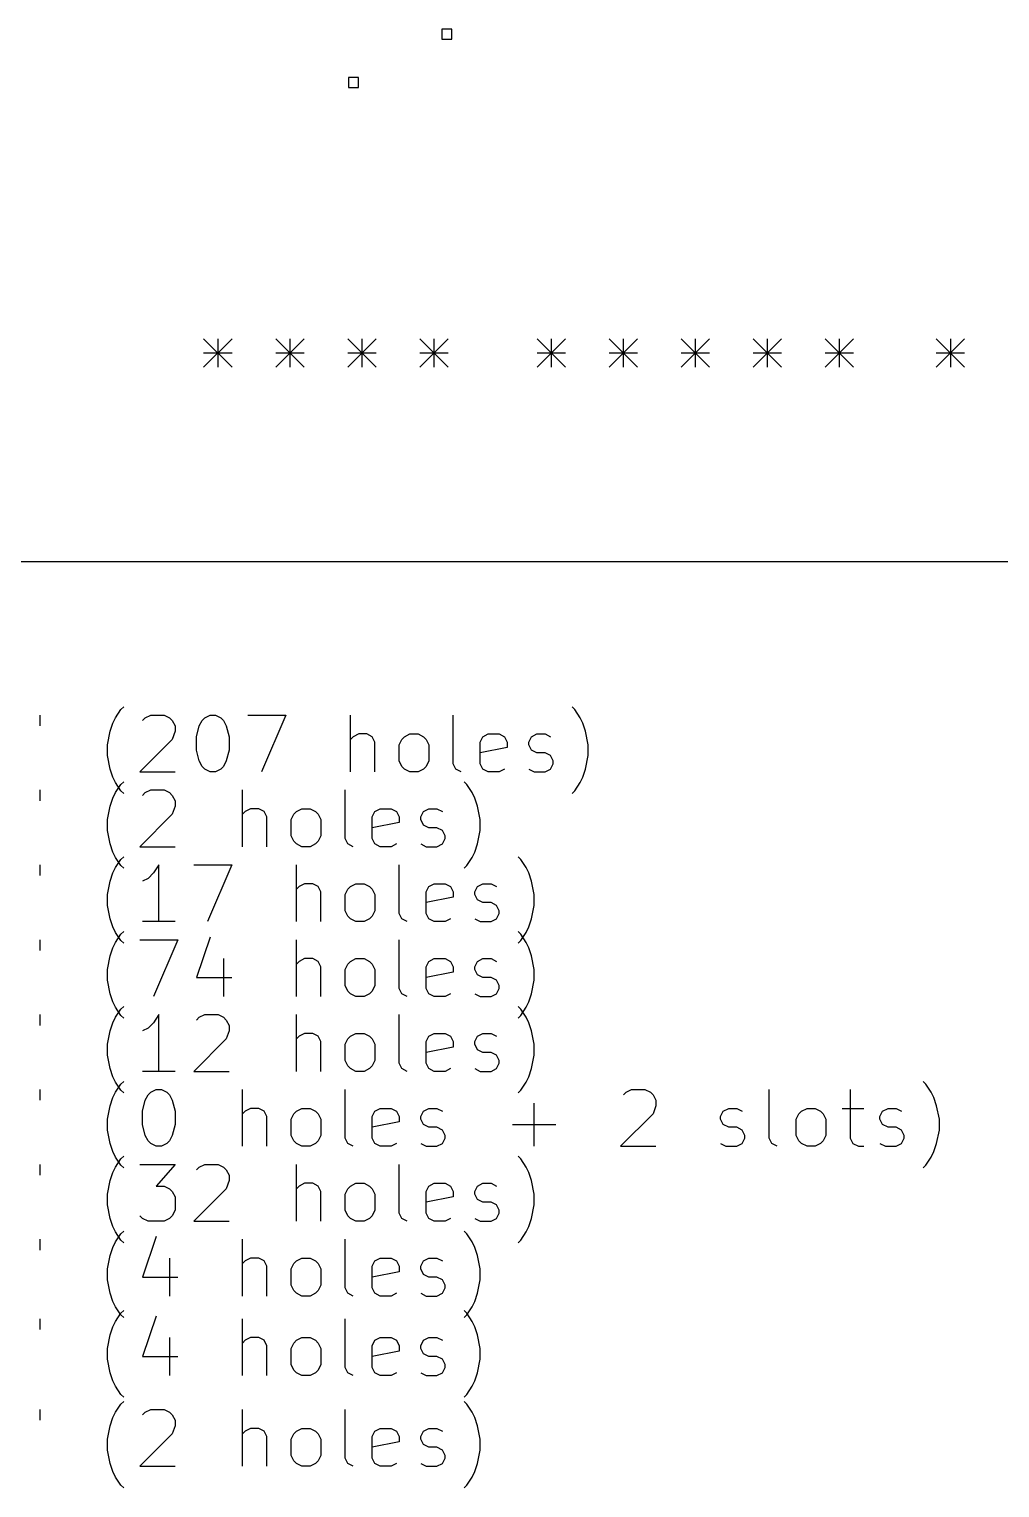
# Model space of a CAD drawing. Extents: x 120 to 257, y -154 to -51.
# Drawn here: x 154.2 to 188.4, y -153.9 to -102.5 of the extents above; entities that cross this region are included whole.
import ezdxf

# ---------------------------------------------------------------- set-up
doc = ezdxf.new("R2010")
doc.units = 0
doc.layers.add('BLACK', color=7, linetype='CONTINUOUS')

msp = doc.modelspace()

# ---------------------------------------------------------------- linework, layer by layer
at = {"layer": 'BLACK', "linetype": 'CONTINUOUS'}
for p, q in [((169.10635, -102.47115), (168.752794, -102.47115)), ((168.752794, -102.47115), (168.752794, -102.824706)), ((168.752794, -102.824706), (169.10635, -102.824706)), ((169.10635, -102.824706), (169.10635, -102.47115)), ((165.812851, -104.172649), (165.459295, -104.172649)), ((165.459295, -104.172649), (165.459295, -104.526205)), ((165.812851, -104.526205), (165.812851, -104.172649)), ((165.459295, -104.526205), (165.812851, -104.526205)), ((160.356074, -113.385427), (161.356074, -114.385427)), ((161.356074, -113.385427), (160.356074, -114.385427)), ((160.856074, -113.385427), (160.856074, -114.385427)), ((162.896074, -113.385427), (163.896074, -114.385427)), ((163.896074, -113.385427), (162.896074, -114.385427)), ((163.396074, -113.385427), (163.396074, -114.385427)), ((165.436073, -113.385427), (166.436073, -114.385427)), ((166.436073, -113.385427), (165.436073, -114.385427)), ((165.936073, -113.385427), (165.936073, -114.385427)), ((167.976074, -113.385427), (168.976074, -114.385427)), ((168.976074, -113.385427), (167.976074, -114.385427)), ((168.476074, -113.385427), (168.476074, -114.385427)), ((172.111073, -113.385427), (173.111073, -114.385427)), ((173.111073, -113.385427), (172.111073, -114.385427)), ((172.611073, -113.385427), (172.611073, -114.385427)), ((174.651073, -113.385427), (175.651073, -114.385427)), ((175.651073, -113.385427), (174.651073, -114.385427)), ((175.151073, -113.385427), (175.151073, -114.385427)), ((177.191072, -113.385427), (178.191072, -114.385427)), ((178.191072, -113.385427), (177.191072, -114.385427)), ((177.691072, -113.385427), (177.691072, -114.385427)), ((179.731073, -113.385427), (180.731073, -114.385427)), ((180.731073, -113.385427), (179.731073, -114.385427)), ((180.231073, -113.385427), (180.231073, -114.385427)), ((182.271073, -113.385427), (183.271073, -114.385427)), ((183.271073, -113.385427), (182.271073, -114.385427)), ((182.771073, -113.385427), (182.771073, -114.385427)), ((186.186073, -113.385427), (187.186073, -114.385427)), ((187.186073, -113.385427), (186.186073, -114.385427)), ((186.686073, -113.385427), (186.686073, -114.385427)), ((160.356074, -113.885427), (161.356074, -113.885427)), ((162.896074, -113.885427), (163.896074, -113.885427)), ((165.436073, -113.885427), (166.436073, -113.885427)), ((167.976074, -113.885427), (168.976074, -113.885427)), ((172.111073, -113.885427), (173.111073, -113.885427)), ((174.651073, -113.885427), (175.651073, -113.885427)), ((177.191072, -113.885427), (178.191072, -113.885427)), ((179.731073, -113.885427), (180.731073, -113.885427)), ((182.271073, -113.885427), (183.271073, -113.885427)), ((186.186073, -113.885427), (187.186073, -113.885427)), ((125.886073, -121.235427), (252.886073, -121.235427)), ((157.250987, -126.745503), (157.441463, -126.459788)), ((157.441463, -126.459788), (157.536702, -126.36455)), ((173.441465, -126.459788), (173.346227, -126.36455)), ((173.631941, -126.745503), (173.441465, -126.459788)), ((154.58432, -126.650265), (154.58432, -127.031217)), ((157.060511, -127.221693), (157.155749, -126.935979)), ((157.155749, -126.935979), (157.250987, -126.745503)), ((158.203368, -126.840741), (158.298606, -126.745503)), ((158.298606, -126.745503), (158.489082, -126.650265)), ((158.489082, -126.650265), (158.965273, -126.650265)), ((158.965273, -126.650265), (159.155749, -126.745503)), ((159.155749, -126.745503), (159.250987, -126.840741)), ((159.250987, -126.840741), (159.346225, -127.031217)), ((160.203368, -127.031217), (160.298606, -126.840741)), ((160.298606, -126.840741), (160.393844, -126.745503)), ((160.393844, -126.745503), (160.58432, -126.650265)), ((160.58432, -126.650265), (160.774797, -126.650265)), ((160.774797, -126.650265), (160.965273, -126.745503)), ((160.965273, -126.745503), (161.060511, -126.840741)), ((161.060511, -126.840741), (161.155749, -127.031217)), ((161.917654, -126.650265), (163.250987, -126.650265)), ((163.250987, -126.650265), (162.393844, -128.650265)), ((165.536702, -128.650265), (165.536702, -126.650265)), ((169.15575, -128.36455), (169.15575, -126.650265)), ((173.727179, -126.935979), (173.631941, -126.745503)), ((173.822417, -127.221693), (173.727179, -126.935979)), ((156.965273, -127.697884), (157.060511, -127.221693)), ((159.250987, -127.507407), (158.10813, -128.650265)), ((159.346225, -127.221693), (159.250987, -127.507407)), ((159.346225, -127.031217), (159.346225, -127.221693)), ((160.10813, -127.412169), (160.203368, -127.031217)), ((160.10813, -127.88836), (160.10813, -127.412169)), ((161.155749, -127.031217), (161.250987, -127.412169)), ((161.250987, -127.412169), (161.250987, -127.88836)), ((165.63194, -127.412169), (165.536702, -127.507407)), ((165.822416, -127.316931), (165.63194, -127.412169)), ((166.108131, -127.316931), (165.822416, -127.316931)), ((166.298607, -127.412169), (166.108131, -127.316931)), ((166.393845, -127.602646), (166.298607, -127.412169)), ((167.250988, -127.697884), (167.346226, -127.507407)), ((167.346226, -127.507407), (167.441464, -127.412169)), ((167.441464, -127.412169), (167.63194, -127.316931)), ((167.63194, -127.316931), (167.917655, -127.316931)), ((167.917655, -127.316931), (168.108131, -127.412169)), ((168.108131, -127.412169), (168.203369, -127.507407)), ((168.203369, -127.507407), (168.298607, -127.697884)), ((170.108131, -127.602646), (170.203369, -127.412169)), ((170.203369, -127.412169), (170.393845, -127.316931)), ((170.393845, -127.316931), (170.774798, -127.316931)), ((170.774798, -127.316931), (170.965274, -127.412169)), ((170.965274, -127.412169), (171.060512, -127.602646)), ((171.822417, -127.602646), (171.917655, -127.412169)), ((171.917655, -127.412169), (172.108131, -127.316931)), ((172.108131, -127.316931), (172.393845, -127.316931)), ((172.393845, -127.316931), (172.584322, -127.412169)), ((173.917655, -127.697884), (173.822417, -127.221693)), ((156.965273, -128.078836), (156.965273, -127.697884)), ((160.203368, -128.269312), (160.10813, -127.88836)), ((161.250987, -127.88836), (161.155749, -128.269312)), ((166.393845, -128.650265), (166.393845, -127.602646)), ((167.250988, -128.269312), (167.250988, -127.697884)), ((168.298607, -127.697884), (168.298607, -128.269312)), ((170.108131, -128.36455), (170.108131, -127.602646)), ((171.060512, -127.793122), (170.108131, -127.983598)), ((171.060512, -127.602646), (171.060512, -127.793122)), ((171.822417, -127.697884), (171.822417, -127.602646)), ((171.917655, -127.88836), (171.822417, -127.697884)), ((172.108131, -127.983598), (171.917655, -127.88836)), ((172.393845, -127.983598), (172.108131, -127.983598)), ((172.584322, -128.078836), (172.393845, -127.983598)), ((173.917655, -128.078836), (173.917655, -127.697884)), ((157.060511, -128.555027), (156.965273, -128.078836)), ((160.298606, -128.459788), (160.203368, -128.269312)), ((160.393844, -128.555027), (160.298606, -128.459788)), ((161.060511, -128.459788), (160.965273, -128.555027)), ((161.155749, -128.269312), (161.060511, -128.459788)), ((167.346226, -128.459788), (167.250988, -128.269312)), ((167.441464, -128.555027), (167.346226, -128.459788)), ((168.203369, -128.459788), (168.108131, -128.555027)), ((168.298607, -128.269312), (168.203369, -128.459788)), ((169.250988, -128.555027), (169.15575, -128.36455)), ((170.203369, -128.555027), (170.108131, -128.36455)), ((172.67956, -128.269312), (172.584322, -128.078836)), ((172.584322, -128.555027), (172.67956, -128.36455)), ((172.67956, -128.36455), (172.67956, -128.269312)), ((173.822417, -128.555027), (173.917655, -128.078836)), ((157.155749, -128.840741), (157.060511, -128.555027)), ((157.250987, -129.031217), (157.155749, -128.840741)), ((157.441463, -129.316931), (157.250987, -129.031217)), ((157.441463, -129.099788), (157.536702, -129.00455)), ((158.10813, -128.650265), (159.346225, -128.650265)), ((160.58432, -128.650265), (160.393844, -128.555027)), ((160.774797, -128.650265), (160.58432, -128.650265)), ((160.965273, -128.555027), (160.774797, -128.650265)), ((167.63194, -128.650265), (167.441464, -128.555027)), ((167.917655, -128.650265), (167.63194, -128.650265)), ((168.108131, -128.555027), (167.917655, -128.650265)), ((169.441464, -128.650265), (169.250988, -128.555027)), ((169.631941, -129.099788), (169.536703, -129.00455)), ((170.393845, -128.650265), (170.203369, -128.555027)), ((170.774798, -128.650265), (170.393845, -128.650265)), ((170.965274, -128.555027), (170.774798, -128.650265)), ((171.822417, -128.555027), (172.012893, -128.650265)), ((172.012893, -128.650265), (172.393845, -128.650265)), ((172.393845, -128.650265), (172.584322, -128.555027)), ((173.441465, -129.316931), (173.631941, -129.031217)), ((173.631941, -129.031217), (173.727179, -128.840741)), ((173.727179, -128.840741), (173.822417, -128.555027)), ((154.58432, -129.290265), (154.58432, -129.671217)), ((157.060511, -129.861693), (157.155749, -129.575979)), ((157.155749, -129.575979), (157.250987, -129.385503)), ((157.250987, -129.385503), (157.441463, -129.099788)), ((157.536702, -129.412169), (157.441463, -129.316931)), ((158.203368, -129.480741), (158.298606, -129.385503)), ((158.298606, -129.385503), (158.489082, -129.290265)), ((158.489082, -129.290265), (158.965273, -129.290265)), ((158.965273, -129.290265), (159.155749, -129.385503)), ((159.155749, -129.385503), (159.250987, -129.480741)), ((159.250987, -129.480741), (159.346225, -129.671217)), ((161.727178, -131.290265), (161.727178, -129.290265)), ((165.346226, -131.00455), (165.346226, -129.290265)), ((169.822417, -129.385503), (169.631941, -129.099788)), ((169.917655, -129.575979), (169.822417, -129.385503)), ((170.012893, -129.861693), (169.917655, -129.575979)), ((173.346227, -129.412169), (173.441465, -129.316931)), ((156.965273, -130.337884), (157.060511, -129.861693)), ((159.346225, -129.861693), (159.250987, -130.147407)), ((159.346225, -129.671217), (159.346225, -129.861693)), ((161.822416, -130.052169), (161.727178, -130.147407)), ((162.012892, -129.956931), (161.822416, -130.052169)), ((162.298607, -129.956931), (162.012892, -129.956931)), ((162.489083, -130.052169), (162.298607, -129.956931)), ((162.584321, -130.242646), (162.489083, -130.052169)), ((163.536702, -130.147407), (163.63194, -130.052169)), ((163.63194, -130.052169), (163.822416, -129.956931)), ((163.822416, -129.956931), (164.108131, -129.956931)), ((164.108131, -129.956931), (164.298607, -130.052169)), ((164.298607, -130.052169), (164.393845, -130.147407)), ((166.298607, -130.242646), (166.393845, -130.052169)), ((166.393845, -130.052169), (166.584321, -129.956931)), ((166.584321, -129.956931), (166.965274, -129.956931)), ((166.965274, -129.956931), (167.15575, -130.052169)), ((167.15575, -130.052169), (167.250988, -130.242646)), ((168.012893, -130.242646), (168.108131, -130.052169)), ((168.108131, -130.052169), (168.298607, -129.956931)), ((168.298607, -129.956931), (168.584321, -129.956931)), ((168.584321, -129.956931), (168.774798, -130.052169)), ((170.108131, -130.337884), (170.012893, -129.861693)), ((156.965273, -130.718836), (156.965273, -130.337884)), ((159.250987, -130.147407), (158.10813, -131.290265)), ((162.584321, -131.290265), (162.584321, -130.242646)), ((163.441464, -130.337884), (163.536702, -130.147407)), ((163.441464, -130.909312), (163.441464, -130.337884)), ((164.393845, -130.147407), (164.489083, -130.337884)), ((164.489083, -130.337884), (164.489083, -130.909312)), ((166.298607, -131.00455), (166.298607, -130.242646)), ((167.250988, -130.433122), (166.298607, -130.623598)), ((167.250988, -130.242646), (167.250988, -130.433122)), ((168.012893, -130.337884), (168.012893, -130.242646)), ((168.108131, -130.52836), (168.012893, -130.337884)), ((168.298607, -130.623598), (168.108131, -130.52836)), ((170.108131, -130.718836), (170.108131, -130.337884)), ((157.060511, -131.195027), (156.965273, -130.718836)), ((163.536702, -131.099788), (163.441464, -130.909312)), ((163.63194, -131.195027), (163.536702, -131.099788)), ((164.393845, -131.099788), (164.298607, -131.195027)), ((164.489083, -130.909312), (164.393845, -131.099788)), ((165.441464, -131.195027), (165.346226, -131.00455)), ((166.393845, -131.195027), (166.298607, -131.00455)), ((168.584321, -130.623598), (168.298607, -130.623598)), ((168.774798, -130.718836), (168.584321, -130.623598)), ((168.870036, -130.909312), (168.774798, -130.718836)), ((168.774798, -131.195027), (168.870036, -131.00455)), ((168.870036, -131.00455), (168.870036, -130.909312)), ((170.012893, -131.195027), (170.108131, -130.718836)), ((157.155749, -131.480741), (157.060511, -131.195027)), ((157.250987, -131.671217), (157.155749, -131.480741)), ((158.10813, -131.290265), (159.346225, -131.290265)), ((163.822416, -131.290265), (163.63194, -131.195027)), ((164.108131, -131.290265), (163.822416, -131.290265)), ((164.298607, -131.195027), (164.108131, -131.290265)), ((165.63194, -131.290265), (165.441464, -131.195027)), ((166.584321, -131.290265), (166.393845, -131.195027)), ((166.965274, -131.290265), (166.584321, -131.290265)), ((167.15575, -131.195027), (166.965274, -131.290265)), ((168.012893, -131.195027), (168.203369, -131.290265)), ((168.203369, -131.290265), (168.584321, -131.290265)), ((168.584321, -131.290265), (168.774798, -131.195027)), ((169.822417, -131.671217), (169.917655, -131.480741)), ((169.917655, -131.480741), (170.012893, -131.195027)), ((154.58432, -131.930265), (154.58432, -132.311217)), ((157.155749, -132.215979), (157.250987, -132.025503)), ((157.441463, -131.956931), (157.250987, -131.671217)), ((157.250987, -132.025503), (157.441463, -131.739788)), ((157.441463, -131.739788), (157.536702, -131.64455)), ((157.536702, -132.052169), (157.441463, -131.956931)), ((158.774796, -131.930265), (158.58432, -132.215979)), ((158.774796, -133.930265), (158.774796, -131.930265)), ((160.012892, -131.930265), (161.346225, -131.930265)), ((161.346225, -131.930265), (160.489082, -133.930265)), ((163.63194, -133.930265), (163.63194, -131.930265)), ((167.250988, -133.64455), (167.250988, -131.930265)), ((169.536703, -132.052169), (169.631941, -131.956931)), ((169.631941, -131.956931), (169.822417, -131.671217)), ((171.536703, -131.739788), (171.441465, -131.64455)), ((171.727179, -132.025503), (171.536703, -131.739788)), ((171.822417, -132.215979), (171.727179, -132.025503)), ((156.965273, -132.977884), (157.060511, -132.501693)), ((157.060511, -132.501693), (157.155749, -132.215979)), ((158.393844, -132.406455), (158.203368, -132.501693)), ((158.58432, -132.215979), (158.393844, -132.406455)), ((163.917654, -132.596931), (163.727178, -132.692169)), ((164.203369, -132.596931), (163.917654, -132.596931)), ((164.393845, -132.692169), (164.203369, -132.596931)), ((165.536702, -132.692169), (165.727178, -132.596931)), ((165.727178, -132.596931), (166.012893, -132.596931)), ((166.012893, -132.596931), (166.203369, -132.692169)), ((168.298607, -132.692169), (168.489083, -132.596931)), ((168.489083, -132.596931), (168.870036, -132.596931)), ((168.870036, -132.596931), (169.060512, -132.692169)), ((170.012893, -132.692169), (170.203369, -132.596931)), ((170.203369, -132.596931), (170.489083, -132.596931)), ((170.489083, -132.596931), (170.67956, -132.692169)), ((171.917655, -132.501693), (171.822417, -132.215979)), ((172.012893, -132.977884), (171.917655, -132.501693)), ((156.965273, -133.358836), (156.965273, -132.977884)), ((163.727178, -132.692169), (163.63194, -132.787407)), ((164.489083, -132.882646), (164.393845, -132.692169)), ((164.489083, -133.930265), (164.489083, -132.882646)), ((165.346226, -132.977884), (165.441464, -132.787407)), ((165.346226, -133.549312), (165.346226, -132.977884)), ((165.441464, -132.787407), (165.536702, -132.692169)), ((166.203369, -132.692169), (166.298607, -132.787407)), ((166.298607, -132.787407), (166.393845, -132.977884)), ((166.393845, -132.977884), (166.393845, -133.549312)), ((168.203369, -132.882646), (168.298607, -132.692169)), ((168.203369, -133.64455), (168.203369, -132.882646)), ((169.15575, -133.073122), (168.203369, -133.263598)), ((169.060512, -132.692169), (169.15575, -132.882646)), ((169.15575, -132.882646), (169.15575, -133.073122)), ((169.917655, -132.882646), (170.012893, -132.692169)), ((169.917655, -132.977884), (169.917655, -132.882646)), ((170.012893, -133.16836), (169.917655, -132.977884)), ((170.203369, -133.263598), (170.012893, -133.16836)), ((172.012893, -133.358836), (172.012893, -132.977884)), ((157.060511, -133.835027), (156.965273, -133.358836)), ((165.441464, -133.739788), (165.346226, -133.549312)), ((166.393845, -133.549312), (166.298607, -133.739788)), ((167.346226, -133.835027), (167.250988, -133.64455)), ((168.298607, -133.835027), (168.203369, -133.64455)), ((170.489083, -133.263598), (170.203369, -133.263598)), ((170.67956, -133.358836), (170.489083, -133.263598)), ((170.774798, -133.549312), (170.67956, -133.358836)), ((170.67956, -133.835027), (170.774798, -133.64455)), ((170.774798, -133.64455), (170.774798, -133.549312)), ((171.917655, -133.835027), (172.012893, -133.358836)), ((157.155749, -134.120741), (157.060511, -133.835027)), ((157.250987, -134.311217), (157.155749, -134.120741)), ((159.346225, -133.930265), (158.203368, -133.930265)), ((165.536702, -133.835027), (165.441464, -133.739788)), ((165.727178, -133.930265), (165.536702, -133.835027)), ((166.012893, -133.930265), (165.727178, -133.930265)), ((166.203369, -133.835027), (166.012893, -133.930265)), ((166.298607, -133.739788), (166.203369, -133.835027)), ((167.536702, -133.930265), (167.346226, -133.835027)), ((168.489083, -133.930265), (168.298607, -133.835027)), ((168.870036, -133.930265), (168.489083, -133.930265)), ((169.060512, -133.835027), (168.870036, -133.930265)), ((169.917655, -133.835027), (170.108131, -133.930265)), ((170.108131, -133.930265), (170.489083, -133.930265)), ((170.489083, -133.930265), (170.67956, -133.835027)), ((171.727179, -134.311217), (171.822417, -134.120741)), ((171.822417, -134.120741), (171.917655, -133.835027)), ((154.58432, -134.570265), (154.58432, -134.951217)), ((157.155749, -134.855979), (157.250987, -134.665503)), ((157.441463, -134.596931), (157.250987, -134.311217)), ((157.250987, -134.665503), (157.441463, -134.379788)), ((157.441463, -134.379788), (157.536702, -134.28455)), ((157.536702, -134.692169), (157.441463, -134.596931)), ((158.10813, -134.570265), (159.441463, -134.570265)), ((159.441463, -134.570265), (158.58432, -136.570265)), ((160.58432, -134.475027), (160.10813, -135.903598)), ((163.63194, -136.570265), (163.63194, -134.570265)), ((167.250988, -136.28455), (167.250988, -134.570265)), ((171.536703, -134.379788), (171.441465, -134.28455)), ((171.441465, -134.692169), (171.536703, -134.596931)), ((171.536703, -134.596931), (171.727179, -134.311217)), ((171.727179, -134.665503), (171.536703, -134.379788)), ((171.822417, -134.855979), (171.727179, -134.665503)), ((156.965273, -135.617884), (157.060511, -135.141693)), ((157.060511, -135.141693), (157.155749, -134.855979)), ((161.060511, -135.236931), (161.060511, -136.570265)), ((163.917654, -135.236931), (163.727178, -135.332169)), ((164.203369, -135.236931), (163.917654, -135.236931)), ((164.393845, -135.332169), (164.203369, -135.236931)), ((165.536702, -135.332169), (165.727178, -135.236931)), ((165.727178, -135.236931), (166.012893, -135.236931)), ((166.012893, -135.236931), (166.203369, -135.332169)), ((168.298607, -135.332169), (168.489083, -135.236931)), ((168.489083, -135.236931), (168.870036, -135.236931)), ((168.870036, -135.236931), (169.060512, -135.332169)), ((170.012893, -135.332169), (170.203369, -135.236931)), ((170.203369, -135.236931), (170.489083, -135.236931)), ((170.489083, -135.236931), (170.67956, -135.332169)), ((171.917655, -135.141693), (171.822417, -134.855979)), ((172.012893, -135.617884), (171.917655, -135.141693)), ((156.965273, -135.998836), (156.965273, -135.617884)), ((163.727178, -135.332169), (163.63194, -135.427407)), ((164.489083, -135.522646), (164.393845, -135.332169)), ((164.489083, -136.570265), (164.489083, -135.522646)), ((165.346226, -135.617884), (165.441464, -135.427407)), ((165.346226, -136.189312), (165.346226, -135.617884)), ((165.441464, -135.427407), (165.536702, -135.332169)), ((166.203369, -135.332169), (166.298607, -135.427407)), ((166.298607, -135.427407), (166.393845, -135.617884)), ((166.393845, -135.617884), (166.393845, -136.189312)), ((168.203369, -135.522646), (168.298607, -135.332169)), ((168.203369, -136.28455), (168.203369, -135.522646)), ((169.15575, -135.713122), (168.203369, -135.903598)), ((169.060512, -135.332169), (169.15575, -135.522646)), ((169.15575, -135.522646), (169.15575, -135.713122)), ((169.917655, -135.522646), (170.012893, -135.332169)), ((169.917655, -135.617884), (169.917655, -135.522646)), ((170.012893, -135.80836), (169.917655, -135.617884)), ((172.012893, -135.998836), (172.012893, -135.617884)), ((157.060511, -136.475027), (156.965273, -135.998836)), ((160.10813, -135.903598), (161.346225, -135.903598)), ((165.441464, -136.379788), (165.346226, -136.189312)), ((166.393845, -136.189312), (166.298607, -136.379788)), ((170.203369, -135.903598), (170.012893, -135.80836)), ((170.489083, -135.903598), (170.203369, -135.903598)), ((170.67956, -135.998836), (170.489083, -135.903598)), ((170.774798, -136.189312), (170.67956, -135.998836)), ((170.774798, -136.28455), (170.774798, -136.189312)), ((171.917655, -136.475027), (172.012893, -135.998836)), ((157.155749, -136.760741), (157.060511, -136.475027)), ((157.250987, -136.951217), (157.155749, -136.760741)), ((165.536702, -136.475027), (165.441464, -136.379788)), ((165.727178, -136.570265), (165.536702, -136.475027)), ((166.012893, -136.570265), (165.727178, -136.570265)), ((166.203369, -136.475027), (166.012893, -136.570265)), ((166.298607, -136.379788), (166.203369, -136.475027)), ((167.346226, -136.475027), (167.250988, -136.28455)), ((167.536702, -136.570265), (167.346226, -136.475027)), ((168.298607, -136.475027), (168.203369, -136.28455)), ((168.489083, -136.570265), (168.298607, -136.475027)), ((168.870036, -136.570265), (168.489083, -136.570265)), ((169.060512, -136.475027), (168.870036, -136.570265)), ((169.917655, -136.475027), (170.108131, -136.570265)), ((170.108131, -136.570265), (170.489083, -136.570265)), ((170.489083, -136.570265), (170.67956, -136.475027)), ((170.67956, -136.475027), (170.774798, -136.28455)), ((171.727179, -136.951217), (171.822417, -136.760741)), ((171.822417, -136.760741), (171.917655, -136.475027)), ((154.58432, -137.210265), (154.58432, -137.591217)), ((157.441463, -137.236931), (157.250987, -136.951217)), ((157.250987, -137.305503), (157.441463, -137.019788)), ((157.441463, -137.019788), (157.536702, -136.92455)), ((157.536702, -137.332169), (157.441463, -137.236931)), ((158.774796, -137.210265), (158.58432, -137.495979)), ((158.774796, -139.210265), (158.774796, -137.210265)), ((160.203368, -137.305503), (160.393844, -137.210265)), ((160.393844, -137.210265), (160.870035, -137.210265)), ((160.870035, -137.210265), (161.060511, -137.305503)), ((163.63194, -139.210265), (163.63194, -137.210265)), ((167.250988, -138.92455), (167.250988, -137.210265)), ((171.536703, -137.019788), (171.441465, -136.92455)), ((171.441465, -137.332169), (171.536703, -137.236931)), ((171.536703, -137.236931), (171.727179, -136.951217)), ((171.727179, -137.305503), (171.536703, -137.019788)), ((156.965273, -138.257884), (157.060511, -137.781693)), ((157.060511, -137.781693), (157.155749, -137.495979)), ((157.155749, -137.495979), (157.250987, -137.305503)), ((158.393844, -137.686455), (158.203368, -137.781693)), ((158.58432, -137.495979), (158.393844, -137.686455)), ((160.10813, -137.400741), (160.203368, -137.305503)), ((161.060511, -137.305503), (161.155749, -137.400741)), ((161.155749, -137.400741), (161.250987, -137.591217)), ((161.250987, -137.781693), (161.155749, -138.067407)), ((161.250987, -137.591217), (161.250987, -137.781693)), ((171.822417, -137.495979), (171.727179, -137.305503)), ((171.917655, -137.781693), (171.822417, -137.495979)), ((172.012893, -138.257884), (171.917655, -137.781693)), ((156.965273, -138.638836), (156.965273, -138.257884)), ((161.155749, -138.067407), (160.012892, -139.210265)), ((163.727178, -137.972169), (163.63194, -138.067407)), ((163.917654, -137.876931), (163.727178, -137.972169)), ((164.203369, -137.876931), (163.917654, -137.876931)), ((164.393845, -137.972169), (164.203369, -137.876931)), ((164.489083, -138.162646), (164.393845, -137.972169)), ((164.489083, -139.210265), (164.489083, -138.162646)), ((165.346226, -138.257884), (165.441464, -138.067407)), ((165.346226, -138.829312), (165.346226, -138.257884)), ((165.441464, -138.067407), (165.536702, -137.972169)), ((165.536702, -137.972169), (165.727178, -137.876931)), ((165.727178, -137.876931), (166.012893, -137.876931)), ((166.012893, -137.876931), (166.203369, -137.972169)), ((166.203369, -137.972169), (166.298607, -138.067407)), ((166.298607, -138.067407), (166.393845, -138.257884)), ((166.393845, -138.257884), (166.393845, -138.829312)), ((168.203369, -138.162646), (168.298607, -137.972169)), ((168.203369, -138.92455), (168.203369, -138.162646)), ((168.298607, -137.972169), (168.489083, -137.876931)), ((168.489083, -137.876931), (168.870036, -137.876931)), ((168.870036, -137.876931), (169.060512, -137.972169)), ((169.060512, -137.972169), (169.15575, -138.162646)), ((169.15575, -138.162646), (169.15575, -138.353122)), ((169.917655, -138.162646), (170.012893, -137.972169)), ((169.917655, -138.257884), (169.917655, -138.162646)), ((170.012893, -138.44836), (169.917655, -138.257884)), ((170.012893, -137.972169), (170.203369, -137.876931)), ((170.203369, -137.876931), (170.489083, -137.876931)), ((170.489083, -137.876931), (170.67956, -137.972169)), ((172.012893, -138.638836), (172.012893, -138.257884)), ((157.060511, -139.115027), (156.965273, -138.638836)), ((165.441464, -139.019788), (165.346226, -138.829312)), ((166.393845, -138.829312), (166.298607, -139.019788)), ((169.15575, -138.353122), (168.203369, -138.543598)), ((170.203369, -138.543598), (170.012893, -138.44836)), ((170.489083, -138.543598), (170.203369, -138.543598)), ((170.67956, -138.638836), (170.489083, -138.543598)), ((170.774798, -138.829312), (170.67956, -138.638836)), ((170.774798, -138.92455), (170.774798, -138.829312)), ((171.917655, -139.115027), (172.012893, -138.638836)), ((157.155749, -139.400741), (157.060511, -139.115027)), ((159.346225, -139.210265), (158.203368, -139.210265)), ((160.012892, -139.210265), (161.250987, -139.210265)), ((165.536702, -139.115027), (165.441464, -139.019788)), ((165.727178, -139.210265), (165.536702, -139.115027)), ((166.012893, -139.210265), (165.727178, -139.210265)), ((166.203369, -139.115027), (166.012893, -139.210265)), ((166.298607, -139.019788), (166.203369, -139.115027)), ((167.346226, -139.115027), (167.250988, -138.92455)), ((167.536702, -139.210265), (167.346226, -139.115027)), ((168.298607, -139.115027), (168.203369, -138.92455)), ((168.489083, -139.210265), (168.298607, -139.115027)), ((168.870036, -139.210265), (168.489083, -139.210265)), ((169.060512, -139.115027), (168.870036, -139.210265)), ((169.917655, -139.115027), (170.108131, -139.210265)), ((170.108131, -139.210265), (170.489083, -139.210265)), ((170.489083, -139.210265), (170.67956, -139.115027)), ((170.67956, -139.115027), (170.774798, -138.92455)), ((171.822417, -139.400741), (171.917655, -139.115027)), ((154.58432, -139.850265), (154.58432, -140.231217)), ((157.250987, -139.591217), (157.155749, -139.400741)), ((157.441463, -139.876931), (157.250987, -139.591217)), ((157.250987, -139.945503), (157.441463, -139.659788)), ((157.441463, -139.659788), (157.536702, -139.56455)), ((158.489082, -139.945503), (158.679558, -139.850265)), ((158.679558, -139.850265), (158.870035, -139.850265)), ((158.870035, -139.850265), (159.060511, -139.945503)), ((161.727178, -141.850265), (161.727178, -139.850265)), ((165.346226, -141.56455), (165.346226, -139.850265)), ((171.536703, -139.876931), (171.727179, -139.591217)), ((171.727179, -139.591217), (171.822417, -139.400741)), ((175.250989, -139.945503), (175.441465, -139.850265)), ((175.441465, -139.850265), (175.917656, -139.850265)), ((175.917656, -139.850265), (176.108132, -139.945503)), ((180.298609, -141.56455), (180.298609, -139.850265)), ((183.155752, -139.850265), (183.155752, -141.56455)), ((185.822419, -139.659788), (185.727181, -139.56455)), ((186.012895, -139.945503), (185.822419, -139.659788)), ((157.060511, -140.421693), (157.155749, -140.135979)), ((157.155749, -140.135979), (157.250987, -139.945503)), ((157.536702, -139.972169), (157.441463, -139.876931)), ((158.203368, -140.612169), (158.298606, -140.231217)), ((158.298606, -140.231217), (158.393844, -140.040741)), ((158.393844, -140.040741), (158.489082, -139.945503)), ((159.060511, -139.945503), (159.155749, -140.040741)), ((159.155749, -140.040741), (159.250987, -140.231217)), ((159.250987, -140.231217), (159.346225, -140.612169)), ((171.441465, -139.972169), (171.536703, -139.876931)), ((172.012894, -141.850265), (172.012894, -140.326455)), ((175.155751, -140.040741), (175.250989, -139.945503)), ((176.108132, -139.945503), (176.20337, -140.040741)), ((176.20337, -140.040741), (176.298608, -140.231217)), ((176.298608, -140.231217), (176.298608, -140.421693)), ((186.108133, -140.135979), (186.012895, -139.945503)), ((186.203371, -140.421693), (186.108133, -140.135979)), ((156.965273, -140.897884), (157.060511, -140.421693)), ((158.203368, -141.08836), (158.203368, -140.612169)), ((159.346225, -140.612169), (159.346225, -141.08836)), ((161.822416, -140.612169), (161.727178, -140.707407)), ((162.012892, -140.516931), (161.822416, -140.612169)), ((162.298607, -140.516931), (162.012892, -140.516931)), ((162.489083, -140.612169), (162.298607, -140.516931)), ((162.584321, -140.802646), (162.489083, -140.612169)), ((162.584321, -141.850265), (162.584321, -140.802646)), ((163.441464, -140.897884), (163.536702, -140.707407)), ((163.536702, -140.707407), (163.63194, -140.612169)), ((163.63194, -140.612169), (163.822416, -140.516931)), ((163.822416, -140.516931), (164.108131, -140.516931)), ((164.108131, -140.516931), (164.298607, -140.612169)), ((164.298607, -140.612169), (164.393845, -140.707407)), ((164.393845, -140.707407), (164.489083, -140.897884)), ((166.298607, -140.802646), (166.393845, -140.612169)), ((166.298607, -141.56455), (166.298607, -140.802646)), ((166.393845, -140.612169), (166.584321, -140.516931)), ((166.584321, -140.516931), (166.965274, -140.516931)), ((166.965274, -140.516931), (167.15575, -140.612169)), ((167.15575, -140.612169), (167.250988, -140.802646)), ((167.250988, -140.802646), (167.250988, -140.993122)), ((168.012893, -140.802646), (168.108131, -140.612169)), ((168.012893, -140.897884), (168.012893, -140.802646)), ((168.108131, -140.612169), (168.298607, -140.516931)), ((168.298607, -140.516931), (168.584321, -140.516931)), ((168.584321, -140.516931), (168.774798, -140.612169)), ((176.20337, -140.707407), (175.060513, -141.850265)), ((176.298608, -140.421693), (176.20337, -140.707407)), ((178.584323, -140.802646), (178.679561, -140.612169)), ((178.584323, -140.897884), (178.584323, -140.802646)), ((178.679561, -140.612169), (178.870037, -140.516931)), ((178.870037, -140.516931), (179.155751, -140.516931)), ((179.155751, -140.516931), (179.346228, -140.612169)), ((181.25099, -140.897884), (181.346228, -140.707407)), ((181.346228, -140.707407), (181.441466, -140.612169)), ((181.441466, -140.612169), (181.631942, -140.516931)), ((181.631942, -140.516931), (181.917657, -140.516931)), ((181.917657, -140.516931), (182.108133, -140.612169)), ((182.108133, -140.612169), (182.203371, -140.707407)), ((182.203371, -140.707407), (182.298609, -140.897884)), ((182.870038, -140.516931), (183.631942, -140.516931)), ((184.203371, -140.802646), (184.298609, -140.612169)), ((184.203371, -140.897884), (184.203371, -140.802646)), ((184.298609, -140.612169), (184.489085, -140.516931)), ((184.489085, -140.516931), (184.774799, -140.516931)), ((184.774799, -140.516931), (184.965276, -140.612169)), ((186.298609, -140.897884), (186.203371, -140.421693)), ((156.965273, -141.278836), (156.965273, -140.897884)), ((157.060511, -141.755027), (156.965273, -141.278836)), ((158.298606, -141.469312), (158.203368, -141.08836)), ((159.346225, -141.08836), (159.250987, -141.469312)), ((163.441464, -141.469312), (163.441464, -140.897884)), ((164.489083, -140.897884), (164.489083, -141.469312)), ((167.250988, -140.993122), (166.298607, -141.183598)), ((168.108131, -141.08836), (168.012893, -140.897884)), ((168.298607, -141.183598), (168.108131, -141.08836)), ((168.584321, -141.183598), (168.298607, -141.183598)), ((168.774798, -141.278836), (168.584321, -141.183598)), ((168.870036, -141.469312), (168.774798, -141.278836)), ((171.250989, -141.08836), (172.774799, -141.08836)), ((178.679561, -141.08836), (178.584323, -140.897884)), ((178.870037, -141.183598), (178.679561, -141.08836)), ((179.155751, -141.183598), (178.870037, -141.183598)), ((179.346228, -141.278836), (179.155751, -141.183598)), ((179.441466, -141.469312), (179.346228, -141.278836)), ((181.25099, -141.469312), (181.25099, -140.897884)), ((182.298609, -140.897884), (182.298609, -141.469312)), ((184.298609, -141.08836), (184.203371, -140.897884)), ((184.489085, -141.183598), (184.298609, -141.08836)), ((184.774799, -141.183598), (184.489085, -141.183598)), ((184.965276, -141.278836), (184.774799, -141.183598)), ((185.060514, -141.469312), (184.965276, -141.278836)), ((186.203371, -141.755027), (186.298609, -141.278836)), ((186.298609, -141.278836), (186.298609, -140.897884)), ((157.155749, -142.040741), (157.060511, -141.755027)), ((158.393844, -141.659788), (158.298606, -141.469312)), ((158.489082, -141.755027), (158.393844, -141.659788)), ((158.679558, -141.850265), (158.489082, -141.755027)), ((158.870035, -141.850265), (158.679558, -141.850265)), ((159.060511, -141.755027), (158.870035, -141.850265)), ((159.155749, -141.659788), (159.060511, -141.755027)), ((159.250987, -141.469312), (159.155749, -141.659788)), ((163.536702, -141.659788), (163.441464, -141.469312)), ((163.63194, -141.755027), (163.536702, -141.659788)), ((163.822416, -141.850265), (163.63194, -141.755027)), ((164.108131, -141.850265), (163.822416, -141.850265)), ((164.298607, -141.755027), (164.108131, -141.850265)), ((164.393845, -141.659788), (164.298607, -141.755027)), ((164.489083, -141.469312), (164.393845, -141.659788)), ((165.441464, -141.755027), (165.346226, -141.56455)), ((165.63194, -141.850265), (165.441464, -141.755027)), ((166.393845, -141.755027), (166.298607, -141.56455)), ((166.584321, -141.850265), (166.393845, -141.755027)), ((166.965274, -141.850265), (166.584321, -141.850265)), ((167.15575, -141.755027), (166.965274, -141.850265)), ((168.012893, -141.755027), (168.203369, -141.850265)), ((168.203369, -141.850265), (168.584321, -141.850265)), ((168.584321, -141.850265), (168.774798, -141.755027)), ((168.774798, -141.755027), (168.870036, -141.56455)), ((168.870036, -141.56455), (168.870036, -141.469312)), ((175.060513, -141.850265), (176.298608, -141.850265)), ((178.584323, -141.755027), (178.774799, -141.850265)), ((178.774799, -141.850265), (179.155751, -141.850265)), ((179.155751, -141.850265), (179.346228, -141.755027)), ((179.346228, -141.755027), (179.441466, -141.56455)), ((179.441466, -141.56455), (179.441466, -141.469312)), ((180.393847, -141.755027), (180.298609, -141.56455)), ((180.584323, -141.850265), (180.393847, -141.755027)), ((181.346228, -141.659788), (181.25099, -141.469312)), ((181.441466, -141.755027), (181.346228, -141.659788)), ((181.631942, -141.850265), (181.441466, -141.755027)), ((181.917657, -141.850265), (181.631942, -141.850265)), ((182.108133, -141.755027), (181.917657, -141.850265)), ((182.203371, -141.659788), (182.108133, -141.755027)), ((182.298609, -141.469312), (182.203371, -141.659788)), ((183.155752, -141.56455), (183.25099, -141.755027)), ((183.25099, -141.755027), (183.441466, -141.850265)), ((183.441466, -141.850265), (183.631942, -141.850265)), ((184.203371, -141.755027), (184.393847, -141.850265)), ((184.393847, -141.850265), (184.774799, -141.850265)), ((184.774799, -141.850265), (184.965276, -141.755027)), ((184.965276, -141.755027), (185.060514, -141.56455)), ((185.060514, -141.56455), (185.060514, -141.469312)), ((186.108133, -142.040741), (186.203371, -141.755027)), ((157.250987, -142.231217), (157.155749, -142.040741)), ((157.441463, -142.516931), (157.250987, -142.231217)), ((157.250987, -142.585503), (157.441463, -142.299788)), ((157.441463, -142.299788), (157.536702, -142.20455)), ((171.536703, -142.299788), (171.441465, -142.20455)), ((171.727179, -142.585503), (171.536703, -142.299788)), ((185.822419, -142.516931), (186.012895, -142.231217)), ((186.012895, -142.231217), (186.108133, -142.040741)), ((154.58432, -142.490265), (154.58432, -142.871217)), ((157.060511, -143.061693), (157.155749, -142.775979)), ((157.155749, -142.775979), (157.250987, -142.585503)), ((157.536702, -142.612169), (157.441463, -142.516931)), ((158.10813, -142.490265), (159.346225, -142.490265)), ((159.346225, -142.490265), (158.679558, -143.252169)), ((160.10813, -142.680741), (160.203368, -142.585503)), ((160.203368, -142.585503), (160.393844, -142.490265)), ((160.393844, -142.490265), (160.870035, -142.490265)), ((160.870035, -142.490265), (161.060511, -142.585503)), ((161.060511, -142.585503), (161.155749, -142.680741)), ((161.155749, -142.680741), (161.250987, -142.871217)), ((161.250987, -142.871217), (161.250987, -143.061693)), ((163.63194, -144.490265), (163.63194, -142.490265)), ((167.250988, -144.20455), (167.250988, -142.490265)), ((171.822417, -142.775979), (171.727179, -142.585503)), ((171.917655, -143.061693), (171.822417, -142.775979)), ((185.727181, -142.612169), (185.822419, -142.516931)), ((156.965273, -143.537884), (157.060511, -143.061693)), ((158.679558, -143.252169), (158.965273, -143.252169)), ((158.965273, -143.252169), (159.155749, -143.347407)), ((159.155749, -143.347407), (159.250987, -143.442646)), ((159.250987, -143.442646), (159.346225, -143.633122)), ((161.155749, -143.347407), (160.012892, -144.490265)), ((161.250987, -143.061693), (161.155749, -143.347407)), ((163.727178, -143.252169), (163.63194, -143.347407)), ((163.917654, -143.156931), (163.727178, -143.252169)), ((164.203369, -143.156931), (163.917654, -143.156931)), ((164.393845, -143.252169), (164.203369, -143.156931)), ((164.489083, -143.442646), (164.393845, -143.252169)), ((164.489083, -144.490265), (164.489083, -143.442646)), ((165.346226, -143.537884), (165.441464, -143.347407)), ((165.441464, -143.347407), (165.536702, -143.252169)), ((165.536702, -143.252169), (165.727178, -143.156931)), ((165.727178, -143.156931), (166.012893, -143.156931)), ((166.012893, -143.156931), (166.203369, -143.252169)), ((166.203369, -143.252169), (166.298607, -143.347407)), ((166.298607, -143.347407), (166.393845, -143.537884)), ((168.203369, -143.442646), (168.298607, -143.252169)), ((168.203369, -144.20455), (168.203369, -143.442646)), ((168.298607, -143.252169), (168.489083, -143.156931)), ((168.489083, -143.156931), (168.870036, -143.156931)), ((168.870036, -143.156931), (169.060512, -143.252169)), ((169.060512, -143.252169), (169.15575, -143.442646)), ((169.15575, -143.442646), (169.15575, -143.633122)), ((169.917655, -143.442646), (170.012893, -143.252169)), ((169.917655, -143.537884), (169.917655, -143.442646)), ((170.012893, -143.252169), (170.203369, -143.156931)), ((170.203369, -143.156931), (170.489083, -143.156931)), ((170.489083, -143.156931), (170.67956, -143.252169)), ((172.012893, -143.537884), (171.917655, -143.061693)), ((156.965273, -143.918836), (156.965273, -143.537884)), ((157.060511, -144.395027), (156.965273, -143.918836)), ((159.346225, -143.633122), (159.346225, -144.109312)), ((165.346226, -144.109312), (165.346226, -143.537884)), ((166.393845, -143.537884), (166.393845, -144.109312)), ((169.15575, -143.633122), (168.203369, -143.823598)), ((170.012893, -143.72836), (169.917655, -143.537884)), ((170.203369, -143.823598), (170.012893, -143.72836)), ((170.489083, -143.823598), (170.203369, -143.823598)), ((170.67956, -143.918836), (170.489083, -143.823598)), ((170.774798, -144.109312), (170.67956, -143.918836)), ((171.917655, -144.395027), (172.012893, -143.918836)), ((172.012893, -143.918836), (172.012893, -143.537884)), ((157.155749, -144.680741), (157.060511, -144.395027)), ((158.203368, -144.395027), (158.10813, -144.299788)), ((158.393844, -144.490265), (158.203368, -144.395027)), ((158.965273, -144.490265), (158.393844, -144.490265)), ((159.155749, -144.395027), (158.965273, -144.490265)), ((159.250987, -144.299788), (159.155749, -144.395027)), ((159.346225, -144.109312), (159.250987, -144.299788)), ((160.012892, -144.490265), (161.250987, -144.490265)), ((165.441464, -144.299788), (165.346226, -144.109312)), ((165.536702, -144.395027), (165.441464, -144.299788)), ((165.727178, -144.490265), (165.536702, -144.395027)), ((166.012893, -144.490265), (165.727178, -144.490265)), ((166.203369, -144.395027), (166.012893, -144.490265)), ((166.298607, -144.299788), (166.203369, -144.395027)), ((166.393845, -144.109312), (166.298607, -144.299788)), ((167.346226, -144.395027), (167.250988, -144.20455)), ((167.536702, -144.490265), (167.346226, -144.395027)), ((168.298607, -144.395027), (168.203369, -144.20455)), ((168.489083, -144.490265), (168.298607, -144.395027)), ((168.870036, -144.490265), (168.489083, -144.490265)), ((169.060512, -144.395027), (168.870036, -144.490265)), ((169.917655, -144.395027), (170.108131, -144.490265)), ((170.108131, -144.490265), (170.489083, -144.490265)), ((170.489083, -144.490265), (170.67956, -144.395027)), ((170.67956, -144.395027), (170.774798, -144.20455)), ((170.774798, -144.20455), (170.774798, -144.109312)), ((171.822417, -144.680741), (171.917655, -144.395027)), ((157.250987, -144.871217), (157.155749, -144.680741)), ((157.441463, -145.156931), (157.250987, -144.871217)), ((157.250987, -145.225503), (157.441463, -144.939788)), ((157.441463, -144.939788), (157.536702, -144.84455)), ((169.631941, -144.939788), (169.536703, -144.84455)), ((169.822417, -145.225503), (169.631941, -144.939788)), ((171.536703, -145.156931), (171.727179, -144.871217)), ((171.727179, -144.871217), (171.822417, -144.680741)), ((154.58432, -145.130265), (154.58432, -145.511217)), ((157.060511, -145.701693), (157.155749, -145.415979)), ((157.155749, -145.415979), (157.250987, -145.225503)), ((157.536702, -145.252169), (157.441463, -145.156931)), ((158.679558, -145.035027), (158.203368, -146.463598)), ((161.727178, -147.130265), (161.727178, -145.130265)), ((165.346226, -146.84455), (165.346226, -145.130265)), ((169.917655, -145.415979), (169.822417, -145.225503)), ((170.012893, -145.701693), (169.917655, -145.415979)), ((171.441465, -145.252169), (171.536703, -145.156931)), ((156.965273, -146.177884), (157.060511, -145.701693)), ((159.155749, -145.796931), (159.155749, -147.130265)), ((161.822416, -145.892169), (161.727178, -145.987407)), ((162.012892, -145.796931), (161.822416, -145.892169)), ((162.298607, -145.796931), (162.012892, -145.796931)), ((162.489083, -145.892169), (162.298607, -145.796931)), ((162.584321, -146.082646), (162.489083, -145.892169)), ((163.441464, -146.177884), (163.536702, -145.987407)), ((163.536702, -145.987407), (163.63194, -145.892169)), ((163.63194, -145.892169), (163.822416, -145.796931)), ((163.822416, -145.796931), (164.108131, -145.796931)), ((164.108131, -145.796931), (164.298607, -145.892169)), ((164.298607, -145.892169), (164.393845, -145.987407)), ((164.393845, -145.987407), (164.489083, -146.177884)), ((166.298607, -146.082646), (166.393845, -145.892169)), ((166.393845, -145.892169), (166.584321, -145.796931)), ((166.584321, -145.796931), (166.965274, -145.796931)), ((166.965274, -145.796931), (167.15575, -145.892169)), ((167.15575, -145.892169), (167.250988, -146.082646)), ((168.012893, -146.082646), (168.108131, -145.892169)), ((168.108131, -145.892169), (168.298607, -145.796931)), ((168.298607, -145.796931), (168.584321, -145.796931)), ((168.584321, -145.796931), (168.774798, -145.892169)), ((170.108131, -146.177884), (170.012893, -145.701693)), ((156.965273, -146.558836), (156.965273, -146.177884)), ((158.203368, -146.463598), (159.441463, -146.463598)), ((162.584321, -147.130265), (162.584321, -146.082646)), ((163.441464, -146.749312), (163.441464, -146.177884)), ((164.489083, -146.177884), (164.489083, -146.749312)), ((166.298607, -146.84455), (166.298607, -146.082646)), ((167.250988, -146.273122), (166.298607, -146.463598)), ((167.250988, -146.082646), (167.250988, -146.273122)), ((168.012893, -146.177884), (168.012893, -146.082646)), ((168.108131, -146.36836), (168.012893, -146.177884)), ((168.298607, -146.463598), (168.108131, -146.36836)), ((168.584321, -146.463598), (168.298607, -146.463598)), ((168.774798, -146.558836), (168.584321, -146.463598)), ((170.108131, -146.558836), (170.108131, -146.177884)), ((157.060511, -147.035027), (156.965273, -146.558836)), ((157.155749, -147.320741), (157.060511, -147.035027)), ((163.536702, -146.939788), (163.441464, -146.749312)), ((163.63194, -147.035027), (163.536702, -146.939788)), ((163.822416, -147.130265), (163.63194, -147.035027)), ((164.298607, -147.035027), (164.108131, -147.130265)), ((164.393845, -146.939788), (164.298607, -147.035027)), ((164.489083, -146.749312), (164.393845, -146.939788)), ((165.441464, -147.035027), (165.346226, -146.84455)), ((165.63194, -147.130265), (165.441464, -147.035027)), ((166.393845, -147.035027), (166.298607, -146.84455)), ((166.584321, -147.130265), (166.393845, -147.035027)), ((167.15575, -147.035027), (166.965274, -147.130265)), ((168.012893, -147.035027), (168.203369, -147.130265)), ((168.584321, -147.130265), (168.774798, -147.035027)), ((168.870036, -146.749312), (168.774798, -146.558836)), ((168.774798, -147.035027), (168.870036, -146.84455)), ((168.870036, -146.84455), (168.870036, -146.749312)), ((169.917655, -147.320741), (170.012893, -147.035027)), ((170.012893, -147.035027), (170.108131, -146.558836)), ((157.250987, -147.511217), (157.155749, -147.320741)), ((157.441463, -147.796931), (157.250987, -147.511217)), ((164.108131, -147.130265), (163.822416, -147.130265)), ((166.965274, -147.130265), (166.584321, -147.130265)), ((168.203369, -147.130265), (168.584321, -147.130265)), ((169.631941, -147.796931), (169.822417, -147.511217)), ((169.822417, -147.511217), (169.917655, -147.320741)), ((154.58432, -147.930265), (154.58432, -148.311217)), ((157.155749, -148.215979), (157.250987, -148.025503)), ((157.250987, -148.025503), (157.441463, -147.739788)), ((157.441463, -147.739788), (157.536702, -147.64455)), ((157.536702, -147.892169), (157.441463, -147.796931)), ((158.679558, -147.835027), (158.203368, -149.263598)), ((161.727178, -149.930265), (161.727178, -147.930265)), ((165.346226, -149.64455), (165.346226, -147.930265)), ((169.631941, -147.739788), (169.536703, -147.64455)), ((169.536703, -147.892169), (169.631941, -147.796931)), ((169.822417, -148.025503), (169.631941, -147.739788)), ((169.917655, -148.215979), (169.822417, -148.025503)), ((156.965273, -148.977884), (157.060511, -148.501693)), ((157.060511, -148.501693), (157.155749, -148.215979)), ((159.155749, -148.596931), (159.155749, -149.930265)), ((162.012892, -148.596931), (161.822416, -148.692169)), ((162.298607, -148.596931), (162.012892, -148.596931)), ((162.489083, -148.692169), (162.298607, -148.596931)), ((163.63194, -148.692169), (163.822416, -148.596931)), ((163.822416, -148.596931), (164.108131, -148.596931)), ((164.108131, -148.596931), (164.298607, -148.692169)), ((166.393845, -148.692169), (166.584321, -148.596931)), ((166.584321, -148.596931), (166.965274, -148.596931)), ((166.965274, -148.596931), (167.15575, -148.692169)), ((168.108131, -148.692169), (168.298607, -148.596931)), ((168.298607, -148.596931), (168.584321, -148.596931)), ((168.584321, -148.596931), (168.774798, -148.692169)), ((170.012893, -148.501693), (169.917655, -148.215979)), ((170.108131, -148.977884), (170.012893, -148.501693)), ((156.965273, -149.358836), (156.965273, -148.977884)), ((161.822416, -148.692169), (161.727178, -148.787407)), ((162.584321, -148.882646), (162.489083, -148.692169)), ((162.584321, -149.930265), (162.584321, -148.882646)), ((163.441464, -148.977884), (163.536702, -148.787407)), ((163.441464, -149.549312), (163.441464, -148.977884)), ((163.536702, -148.787407), (163.63194, -148.692169)), ((164.298607, -148.692169), (164.393845, -148.787407)), ((164.393845, -148.787407), (164.489083, -148.977884)), ((164.489083, -148.977884), (164.489083, -149.549312)), ((166.298607, -148.882646), (166.393845, -148.692169)), ((166.298607, -149.64455), (166.298607, -148.882646)), ((167.250988, -149.073122), (166.298607, -149.263598)), ((167.15575, -148.692169), (167.250988, -148.882646)), ((167.250988, -148.882646), (167.250988, -149.073122)), ((168.012893, -148.882646), (168.108131, -148.692169)), ((168.012893, -148.977884), (168.012893, -148.882646)), ((168.108131, -149.16836), (168.012893, -148.977884)), ((170.108131, -149.358836), (170.108131, -148.977884)), ((157.060511, -149.835027), (156.965273, -149.358836)), ((158.203368, -149.263598), (159.441463, -149.263598)), ((163.536702, -149.739788), (163.441464, -149.549312)), ((164.489083, -149.549312), (164.393845, -149.739788)), ((168.298607, -149.263598), (168.108131, -149.16836)), ((168.584321, -149.263598), (168.298607, -149.263598)), ((168.774798, -149.358836), (168.584321, -149.263598)), ((168.870036, -149.549312), (168.774798, -149.358836)), ((168.870036, -149.64455), (168.870036, -149.549312)), ((170.012893, -149.835027), (170.108131, -149.358836)), ((157.155749, -150.120741), (157.060511, -149.835027)), ((157.250987, -150.311217), (157.155749, -150.120741)), ((163.63194, -149.835027), (163.536702, -149.739788)), ((163.822416, -149.930265), (163.63194, -149.835027)), ((164.108131, -149.930265), (163.822416, -149.930265)), ((164.298607, -149.835027), (164.108131, -149.930265)), ((164.393845, -149.739788), (164.298607, -149.835027)), ((165.441464, -149.835027), (165.346226, -149.64455)), ((165.63194, -149.930265), (165.441464, -149.835027)), ((166.393845, -149.835027), (166.298607, -149.64455)), ((166.584321, -149.930265), (166.393845, -149.835027)), ((166.965274, -149.930265), (166.584321, -149.930265)), ((167.15575, -149.835027), (166.965274, -149.930265)), ((168.012893, -149.835027), (168.203369, -149.930265)), ((168.203369, -149.930265), (168.584321, -149.930265)), ((168.584321, -149.930265), (168.774798, -149.835027)), ((168.774798, -149.835027), (168.870036, -149.64455)), ((169.822417, -150.311217), (169.917655, -150.120741)), ((169.917655, -150.120741), (170.012893, -149.835027)), ((157.441463, -150.596931), (157.250987, -150.311217)), ((157.536702, -150.692169), (157.441463, -150.596931)), ((169.536703, -150.692169), (169.631941, -150.596931)), ((169.631941, -150.596931), (169.822417, -150.311217)), ((154.58432, -151.130265), (154.58432, -151.511217)), ((157.250987, -151.225503), (157.441463, -150.939788)), ((157.441463, -150.939788), (157.536702, -150.84455)), ((158.298606, -151.225503), (158.489082, -151.130265)), ((158.489082, -151.130265), (158.965273, -151.130265)), ((158.965273, -151.130265), (159.155749, -151.225503)), ((161.727178, -153.130265), (161.727178, -151.130265)), ((165.346226, -152.84455), (165.346226, -151.130265)), ((169.631941, -150.939788), (169.536703, -150.84455)), ((169.822417, -151.225503), (169.631941, -150.939788)), ((157.060511, -151.701693), (157.155749, -151.415979)), ((157.155749, -151.415979), (157.250987, -151.225503)), ((158.203368, -151.320741), (158.298606, -151.225503)), ((159.155749, -151.225503), (159.250987, -151.320741)), ((159.250987, -151.320741), (159.346225, -151.511217)), ((159.346225, -151.511217), (159.346225, -151.701693)), ((169.917655, -151.415979), (169.822417, -151.225503)), ((170.012893, -151.701693), (169.917655, -151.415979)), ((156.965273, -152.177884), (157.060511, -151.701693)), ((156.965273, -152.558836), (156.965273, -152.177884)), ((159.250987, -151.987407), (158.10813, -153.130265)), ((159.346225, -151.701693), (159.250987, -151.987407)), ((161.822416, -151.892169), (161.727178, -151.987407)), ((162.012892, -151.796931), (161.822416, -151.892169)), ((162.298607, -151.796931), (162.012892, -151.796931)), ((162.489083, -151.892169), (162.298607, -151.796931)), ((162.584321, -152.082646), (162.489083, -151.892169)), ((162.584321, -153.130265), (162.584321, -152.082646)), ((163.441464, -152.177884), (163.536702, -151.987407)), ((163.441464, -152.749312), (163.441464, -152.177884)), ((163.536702, -151.987407), (163.63194, -151.892169)), ((163.63194, -151.892169), (163.822416, -151.796931)), ((163.822416, -151.796931), (164.108131, -151.796931)), ((164.108131, -151.796931), (164.298607, -151.892169)), ((164.298607, -151.892169), (164.393845, -151.987407)), ((164.393845, -151.987407), (164.489083, -152.177884)), ((164.489083, -152.177884), (164.489083, -152.749312)), ((166.298607, -152.082646), (166.393845, -151.892169)), ((166.298607, -152.84455), (166.298607, -152.082646)), ((166.393845, -151.892169), (166.584321, -151.796931)), ((166.584321, -151.796931), (166.965274, -151.796931)), ((166.965274, -151.796931), (167.15575, -151.892169)), ((167.15575, -151.892169), (167.250988, -152.082646)), ((167.250988, -152.082646), (167.250988, -152.273122)), ((168.012893, -152.082646), (168.108131, -151.892169)), ((168.012893, -152.177884), (168.012893, -152.082646)), ((168.108131, -152.36836), (168.012893, -152.177884)), ((168.108131, -151.892169), (168.298607, -151.796931)), ((168.298607, -151.796931), (168.584321, -151.796931)), ((168.584321, -151.796931), (168.774798, -151.892169)), ((170.108131, -152.177884), (170.012893, -151.701693)), ((170.108131, -152.558836), (170.108131, -152.177884)), ((157.060511, -153.035027), (156.965273, -152.558836)), ((167.250988, -152.273122), (166.298607, -152.463598)), ((168.298607, -152.463598), (168.108131, -152.36836)), ((168.584321, -152.463598), (168.298607, -152.463598)), ((168.774798, -152.558836), (168.584321, -152.463598)), ((168.870036, -152.749312), (168.774798, -152.558836)), ((170.012893, -153.035027), (170.108131, -152.558836)), ((157.155749, -153.320741), (157.060511, -153.035027)), ((158.10813, -153.130265), (159.346225, -153.130265)), ((163.536702, -152.939788), (163.441464, -152.749312)), ((163.63194, -153.035027), (163.536702, -152.939788)), ((163.822416, -153.130265), (163.63194, -153.035027)), ((164.108131, -153.130265), (163.822416, -153.130265)), ((164.298607, -153.035027), (164.108131, -153.130265)), ((164.393845, -152.939788), (164.298607, -153.035027)), ((164.489083, -152.749312), (164.393845, -152.939788)), ((165.441464, -153.035027), (165.346226, -152.84455)), ((165.63194, -153.130265), (165.441464, -153.035027)), ((166.393845, -153.035027), (166.298607, -152.84455)), ((166.584321, -153.130265), (166.393845, -153.035027)), ((166.965274, -153.130265), (166.584321, -153.130265)), ((167.15575, -153.035027), (166.965274, -153.130265)), ((168.012893, -153.035027), (168.203369, -153.130265)), ((168.203369, -153.130265), (168.584321, -153.130265)), ((168.584321, -153.130265), (168.774798, -153.035027)), ((168.774798, -153.035027), (168.870036, -152.84455)), ((168.870036, -152.84455), (168.870036, -152.749312)), ((169.917655, -153.320741), (170.012893, -153.035027)), ((157.250987, -153.511217), (157.155749, -153.320741)), ((157.441463, -153.796931), (157.250987, -153.511217)), ((169.631941, -153.796931), (169.822417, -153.511217)), ((169.822417, -153.511217), (169.917655, -153.320741)), ((157.536702, -153.892169), (157.441463, -153.796931)), ((169.536703, -153.892169), (169.631941, -153.796931))]:
    msp.add_line(p, q, dxfattribs=at)

doc.saveas('drawing.dxf')
